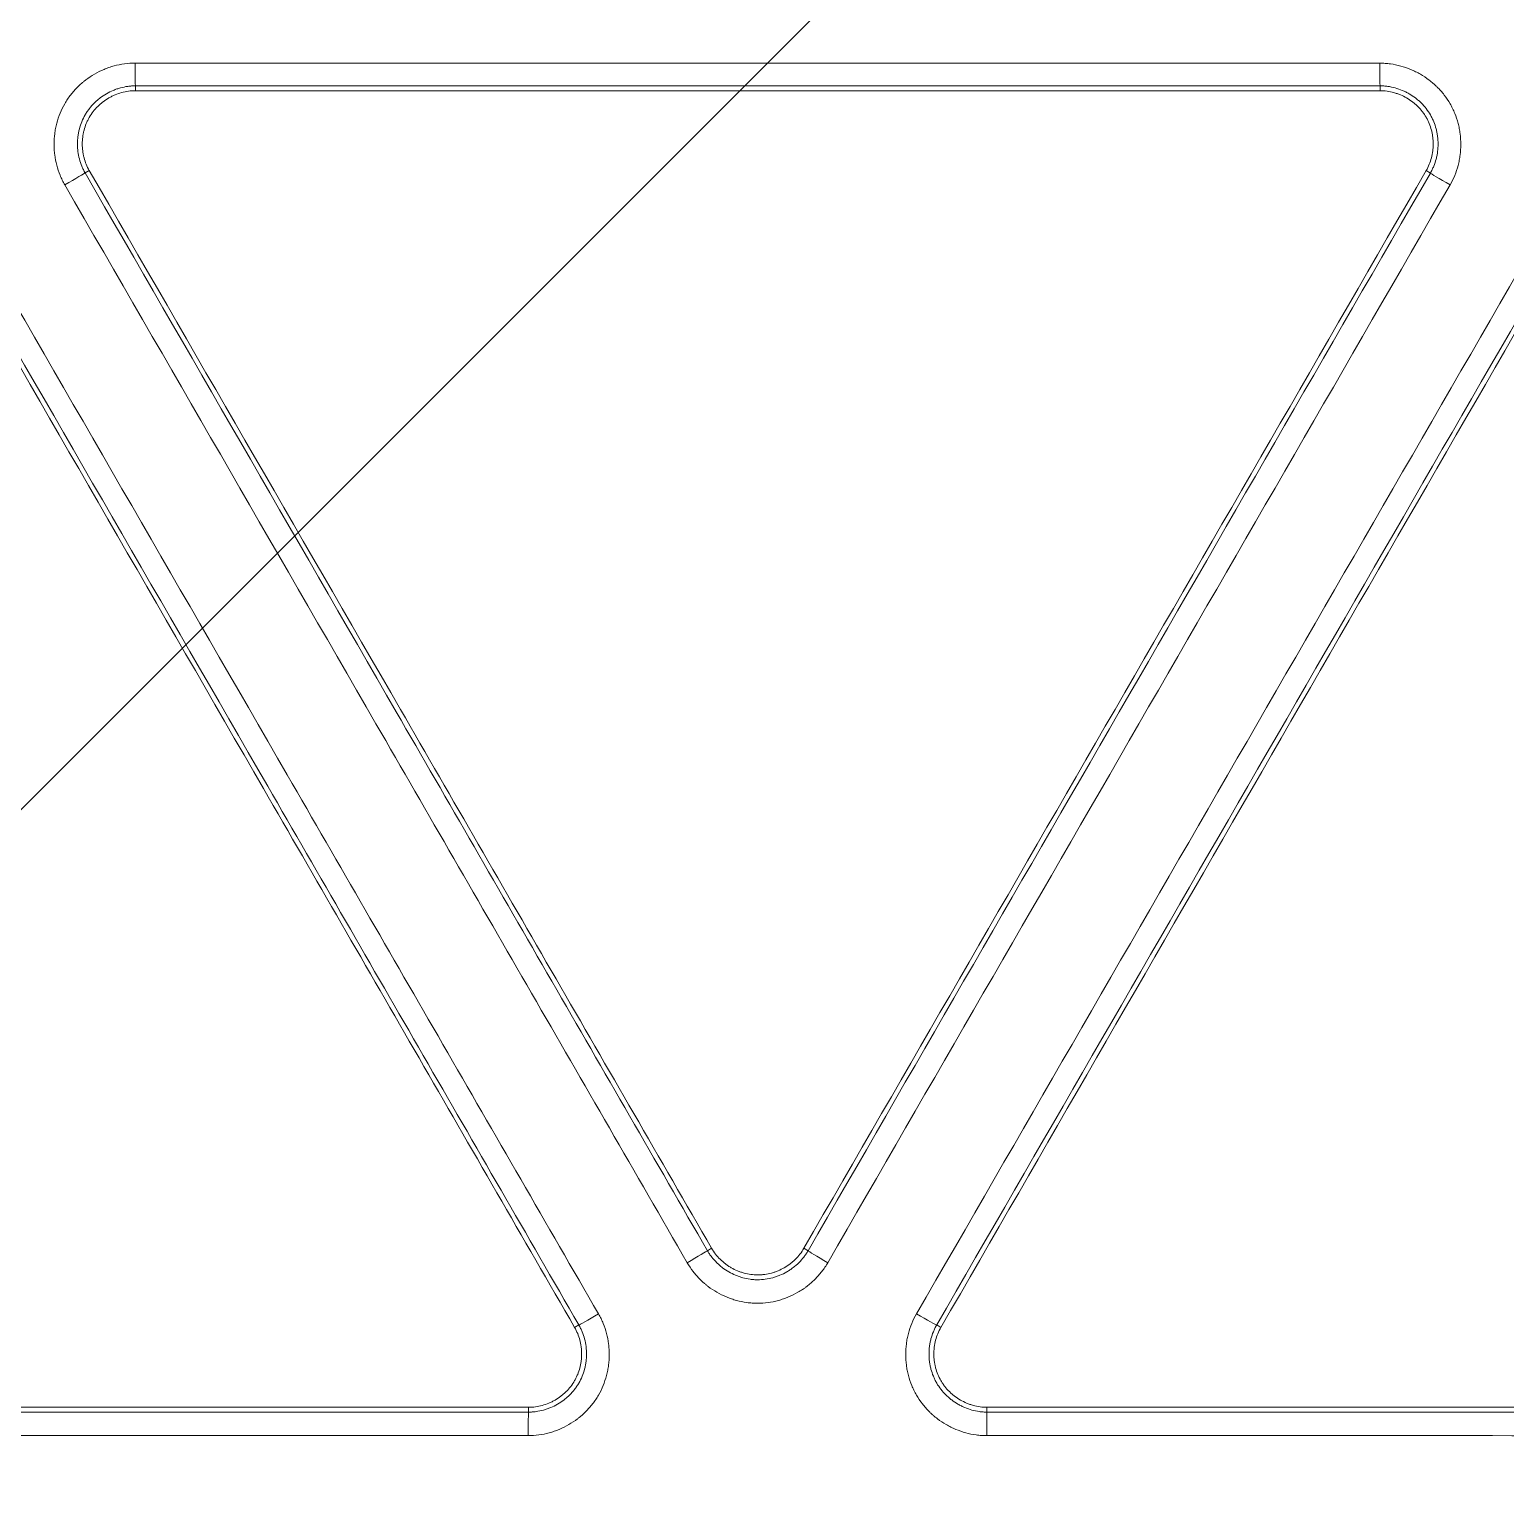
# Model space of a CAD drawing. Header units: inches. Extents: x 405346 to 489838, y -25612 to 14934.
# Drawn here: x 467106.82 to 467137.14, y 4169.78 to 4199.83 of the extents above; entities that cross this region are included whole.
import ezdxf

# ---------------------------------------------------------------- set-up
doc = ezdxf.new("R2010")
doc.units = ezdxf.units.IN
doc.header["$LTSCALE"] = 200
doc.header["$MEASUREMENT"] = 0
doc.layers.add('SS-EQ', color=2, linetype='Continuous', lineweight=20)

# ---------------------------------------------------------------- blocks, each defined once
blk = doc.blocks.new('4way무풍')
at = {"layer": 'SS-EQ'}
for p, q in [((330.224, 330.224), (-339.635, -339.635)), ((-135.276, -122.758), (-135.276, -122.858)), ((-109.701, -122.858), (-109.701, -122.758)), ((-136.224, -124.5), (-136.31, -124.549)), ((-108.667, -124.55), (-108.754, -124.5)), ((-123.523, -146.698), (-123.436, -146.648)), ((-121.541, -146.648), (-121.454, -146.698)), ((-126.252, -148.274), (-126.165, -148.223)), ((-118.812, -148.224), (-118.725, -148.274)), ((-127.2, -150.015), (-127.2, -149.915)), ((-117.778, -149.915), (-117.778, -150.015))]:
    blk.add_line(p, q, dxfattribs=at)
for centre, major_axis, ratio, start_param, end_param in [((-135.276, -122.284), (0, 0.474), 0.017843, 1.584578, 3.106681), ((-109.701, -122.284), (0, 0.474), 0.013467, 1.588033, 3.106683), ((-136.72, -124.786), (-0.41, -0.237), 0.003238, 1.54841, 3.106686), ((-108.257, -124.786), (-0.41, 0.237), 0.021921, 0.034915, 1.56852), ((-123.933, -146.934), (0.41, 0.237), 0.011124, 4.691691, 6.248277), ((-121.044, -146.934), (-0.41, 0.237), 0.023619, 0.034916, 1.570698), ((-125.755, -147.987), (0.41, 0.237), 0.011014, 3.176501, 4.691587), ((-119.222, -147.987), (-0.41, 0.237), 0.02383, 1.571321, 3.106676), ((-127.199, -150.488), (0, 0.474), 0.012379, 0.035121, 1.591062), ((-117.777, -150.488), (0, 0.474), 0.010977, 0.034928, 1.592385)]:
    blk.add_ellipse(centre, major_axis=major_axis, ratio=ratio, start_param=start_param, end_param=end_param, dxfattribs=at)
for points, knots in [([(-0.032, -346.294), (-6.969, -346.294), (-13.906, -346.294), (-27.78, -346.294), (-34.717, -346.294), (-55.528, -346.294), (-69.403, -346.294), (-97.151, -346.294), (-111.025, -346.294), (-138.774, -346.294), (-152.648, -346.294), (-180.396, -346.294), (-194.27, -346.294), (-215.082, -346.294), (-222.019, -346.294), (-235.893, -346.294), (-242.83, -346.294), (-253.236, -346.294), (-256.704, -346.293), (-263.641, -346.293), (-267.11, -346.294), (-272.313, -346.294), (-274.047, -346.294), (-276.648, -346.294), (-277.515, -346.294), (-279.25, -346.294), (-280.117, -346.293), (-281.418, -346.293), (-281.851, -346.293), (-282.718, -346.293), (-283.152, -346.293), (-283.802, -346.293), (-284.019, -346.294), (-284.453, -346.294), (-284.669, -346.294), (-285.103, -346.294), (-285.32, -346.293), (-285.753, -346.291), (-285.97, -346.288), (-286.62, -346.277), (-287.053, -346.265), (-287.92, -346.232), (-288.353, -346.21), (-289.653, -346.133), (-290.519, -346.062), (-291.817, -345.929), (-292.25, -345.88), (-292.899, -345.799), (-293.116, -345.771), (-293.548, -345.713), (-294.627, -345.561), (-295.697, -345.382), (-298.249, -344.898), (-299.929, -344.504), (-302.417, -343.81), (-304.065, -343.313), (-305.692, -342.746), (-308.116, -341.843), (-309.711, -341.172), (-311.481, -340.336), (-311.677, -340.242), (-312.069, -340.051), (-312.265, -339.955), (-312.85, -339.663), (-313.238, -339.464), (-314.393, -338.857), (-315.91, -338.018), (-317.384, -337.119), (-318.837, -336.19), (-319.553, -335.711), (-320.962, -334.724), (-322.351, -333.708), (-324.369, -332.095), (-326.323, -330.394), (-327.582, -329.2), (-328.355, -328.435), (-328.586, -328.204), (-328.815, -327.971), (-328.968, -327.815), (-329.044, -327.737), (-329.423, -327.345), (-329.723, -327.029), (-330.61, -326.073), (-331.762, -324.777), (-333.398, -322.77), (-334.43, -321.391), (-335.932, -319.291), (-336.873, -317.851), (-338.196, -315.627), (-339.047, -314.124), (-339.838, -312.58), (-340.313, -311.601), (-340.454, -311.306), (-340.593, -311.01), (-340.685, -310.813), (-340.731, -310.713), (-340.958, -310.218), (-341.135, -309.821), (-341.654, -308.624), (-342.309, -307.019), (-343.186, -304.583), (-343.7, -302.939), (-344.419, -300.46), (-344.828, -298.788), (-345.336, -296.251), (-345.487, -295.401), (-345.755, -293.691), (-345.871, -292.831), (-345.994, -291.749), (-346.017, -291.533), (-346.062, -291.099), (-346.083, -290.882), (-346.143, -290.23), (-346.178, -289.796), (-346.239, -288.927), (-346.265, -288.493), (-346.307, -287.624), (-346.324, -287.19), (-346.342, -286.538), (-346.347, -286.321), (-346.354, -285.886), (-346.356, -285.669), (-346.359, -285.235), (-346.359, -285.017), (-346.359, -284.583), (-346.359, -284.366), (-346.358, -283.714), (-346.358, -283.28), (-346.358, -282.411), (-346.358, -281.976), (-346.358, -280.673), (-346.358, -279.804), (-346.359, -278.066), (-346.359, -277.197), (-346.359, -274.59), (-346.359, -272.852), (-346.358, -264.163), (-346.358, -257.211), (-346.359, -236.356), (-346.359, -222.453), (-346.359, -194.646), (-346.359, -180.743), (-346.359, -152.936), (-346.359, -139.033), (-346.359, -111.226), (-346.359, -69.517), (-346.359, -27.807), (-346.359, 0)], [0, 0, 0, 0, 0.03125, 0.03125, 0.0625, 0.0625, 0.125, 0.125, 0.1875, 0.1875, 0.25, 0.25, 0.3125, 0.3125, 0.34375, 0.34375, 0.375, 0.375, 0.390625, 0.390625, 0.40625, 0.40625, 0.414063, 0.414063, 0.417969, 0.417969, 0.421875, 0.421875, 0.423828, 0.423828, 0.425781, 0.425781, 0.426758, 0.426758, 0.427734, 0.427734, 0.428711, 0.428711, 0.429688, 0.429688, 0.431641, 0.431641, 0.433594, 0.433594, 0.4375, 0.4375, 0.439453, 0.439453, 0.44043, 0.44043, 0.441406, 0.445313, 0.445313, 0.453125, 0.453125, 0.457031, 0.460938, 0.460938, 0.46875, 0.46875, 0.469727, 0.469727, 0.470703, 0.470703, 0.472656, 0.472656, 0.476563, 0.480469, 0.480469, 0.484375, 0.484375, 0.488281, 0.492188, 0.496094, 0.5, 0.5, 0.500977, 0.501465, 0.501465, 0.501953, 0.501953, 0.503906, 0.503906, 0.507813, 0.511719, 0.515625, 0.515625, 0.523438, 0.523438, 0.527344, 0.53125, 0.53125, 0.532227, 0.532715, 0.532715, 0.533203, 0.533203, 0.535156, 0.535156, 0.539063, 0.542969, 0.546875, 0.546875, 0.554688, 0.554688, 0.558594, 0.558594, 0.5625, 0.5625, 0.563477, 0.563477, 0.564453, 0.564453, 0.566406, 0.566406, 0.568359, 0.568359, 0.570313, 0.570313, 0.571289, 0.571289, 0.572266, 0.572266, 0.573242, 0.573242, 0.574219, 0.574219, 0.576172, 0.576172, 0.578125, 0.578125, 0.582031, 0.582031, 0.585938, 0.585938, 0.59375, 0.59375, 0.625, 0.625, 0.6875, 0.6875, 0.75, 0.75, 0.8125, 0.8125, 0.875, 1, 1, 1, 1]), ([(-345.164, 0), (-345.164, -27.72), (-345.163, -69.3), (-345.162, -110.879), (-345.161, -138.599), (-345.16, -152.459), (-345.158, -180.179), (-345.157, -194.038), (-345.154, -221.758), (-345.152, -235.618), (-345.147, -256.408), (-345.146, -263.338), (-345.145, -272), (-345.144, -273.733), (-345.144, -276.331), (-345.144, -277.198), (-345.143, -278.93), (-345.142, -279.796), (-345.142, -281.096), (-345.141, -281.529), (-345.141, -282.395), (-345.141, -282.828), (-345.141, -283.694), (-345.141, -284.128), (-345.14, -284.777), (-345.139, -284.994), (-345.136, -285.427), (-345.134, -285.643), (-345.124, -286.293), (-345.113, -286.726), (-345.08, -287.592), (-345.06, -288.025), (-345.009, -288.891), (-344.978, -289.324), (-344.926, -289.973), (-344.898, -290.298), (-344.868, -290.623), (-344.847, -290.839), (-344.836, -290.947), (-344.736, -291.92), (-344.629, -292.78), (-344.379, -294.49), (-344.236, -295.341), (-343.754, -297.876), (-343.361, -299.547), (-342.665, -302.025), (-342.166, -303.667), (-341.312, -306.101), (-340.67, -307.704), (-340.162, -308.899), (-339.901, -309.494), (-339.629, -310.087), (-339.446, -310.481), (-339.353, -310.678), (-338.885, -311.657), (-338.495, -312.43), (-337.684, -313.955), (-337.263, -314.706), (-336.391, -316.189), (-335.94, -316.919), (-335.007, -318.36), (-334.525, -319.069), (-333.532, -320.468), (-332.508, -321.846), (-330.881, -323.85), (-329.735, -325.144), (-328.853, -326.098), (-328.555, -326.413), (-328.177, -326.804), (-328.101, -326.882), (-327.949, -327.038), (-327.721, -327.27), (-327.491, -327.501), (-326.721, -328.264), (-325.466, -329.454), (-323.518, -331.15), (-321.504, -332.756), (-320.119, -333.767), (-318.711, -334.749), (-317.997, -335.224), (-316.546, -336.146), (-315.81, -336.593), (-314.315, -337.455), (-313.557, -337.871), (-312.595, -338.371), (-312.305, -338.52), (-312.014, -338.667), (-311.819, -338.764), (-311.722, -338.813), (-311.235, -339.053), (-310.844, -339.241), (-309.666, -339.791), (-308.875, -340.139), (-307.283, -340.8), (-305.68, -341.425), (-303.244, -342.258), (-301.598, -342.743), (-299.114, -343.417), (-297.436, -343.797), (-294.888, -344.259), (-294.033, -344.395), (-292.957, -344.543), (-292.742, -344.571), (-292.31, -344.625), (-291.663, -344.704), (-291.015, -344.771), (-289.72, -344.892), (-288.856, -344.954), (-287.56, -345.019), (-287.128, -345.036), (-286.48, -345.054), (-286.264, -345.059), (-285.831, -345.067), (-285.615, -345.069), (-285.183, -345.073), (-284.967, -345.074), (-284.534, -345.075), (-284.318, -345.075), (-283.67, -345.076), (-283.237, -345.076), (-282.589, -345.076), (-282.373, -345.076), (-281.94, -345.076), (-281.724, -345.076), (-281.075, -345.076), (-280.643, -345.077), (-279.346, -345.077), (-278.481, -345.078), (-276.752, -345.079), (-275.887, -345.079), (-273.293, -345.079), (-271.563, -345.08), (-262.916, -345.081), (-255.998, -345.082), (-242.162, -345.085), (-235.244, -345.086), (-221.408, -345.089), (-214.49, -345.09), (-193.736, -345.092), (-179.9, -345.094), (-152.228, -345.096), (-138.392, -345.096), (-110.72, -345.097), (-96.884, -345.098), (-69.212, -345.098), (-55.376, -345.099), (-34.622, -345.099), (-27.704, -345.099), (-13.868, -345.099), (-6.95, -345.099), (-0.032, -345.099)], [0, 0, 0, 0, 0.125, 0.1875, 0.1875, 0.25, 0.25, 0.3125, 0.3125, 0.375, 0.375, 0.40625, 0.40625, 0.414063, 0.414063, 0.417969, 0.417969, 0.421875, 0.421875, 0.423828, 0.423828, 0.425781, 0.425781, 0.427734, 0.427734, 0.428711, 0.428711, 0.429688, 0.429688, 0.431641, 0.431641, 0.433594, 0.433594, 0.435547, 0.435547, 0.436523, 0.437012, 0.437012, 0.4375, 0.4375, 0.441406, 0.441406, 0.445313, 0.445313, 0.453125, 0.453125, 0.457031, 0.460938, 0.464844, 0.464844, 0.466797, 0.467773, 0.467773, 0.46875, 0.46875, 0.472656, 0.472656, 0.476563, 0.476563, 0.480469, 0.480469, 0.484375, 0.484375, 0.488281, 0.492188, 0.496094, 0.496094, 0.498047, 0.498047, 0.498535, 0.498535, 0.499023, 0.5, 0.5, 0.503906, 0.507813, 0.511719, 0.515625, 0.515625, 0.519531, 0.519531, 0.523438, 0.523438, 0.527344, 0.527344, 0.52832, 0.528809, 0.528809, 0.529297, 0.529297, 0.53125, 0.53125, 0.535156, 0.535156, 0.539063, 0.542969, 0.546875, 0.546875, 0.554688, 0.554688, 0.558594, 0.558594, 0.55957, 0.55957, 0.560547, 0.5625, 0.5625, 0.566406, 0.566406, 0.568359, 0.568359, 0.569336, 0.569336, 0.570313, 0.570313, 0.571289, 0.571289, 0.572266, 0.572266, 0.574219, 0.574219, 0.575195, 0.575195, 0.576172, 0.576172, 0.578125, 0.578125, 0.582031, 0.582031, 0.585938, 0.585938, 0.59375, 0.59375, 0.625, 0.625, 0.65625, 0.65625, 0.6875, 0.6875, 0.75, 0.75, 0.8125, 0.8125, 0.875, 0.875, 0.9375, 0.9375, 0.96875, 0.96875, 1, 1, 1, 1]), ([(-136.728, -124.793), (-136.747, -124.761), (-136.764, -124.729), (-136.796, -124.663), (-136.811, -124.629), (-136.853, -124.528), (-136.898, -124.391), (-136.926, -124.248), (-136.938, -124.158), (-136.94, -124.139), (-136.943, -124.103), (-136.948, -124.048), (-136.949, -123.994), (-136.949, -123.885), (-136.945, -123.813), (-136.931, -123.705), (-136.925, -123.669), (-136.914, -123.615), (-136.911, -123.597), (-136.902, -123.561), (-136.898, -123.544), (-136.875, -123.456), (-136.829, -123.318), (-136.765, -123.188), (-136.71, -123.093), (-136.691, -123.062), (-136.65, -123.001), (-136.629, -122.972), (-136.562, -122.886), (-136.514, -122.832), (-136.437, -122.755), (-136.397, -122.718), (-136.355, -122.683), (-136.327, -122.659), (-136.313, -122.648), (-136.24, -122.593), (-136.119, -122.512), (-135.989, -122.448), (-135.905, -122.413), (-135.888, -122.406), (-135.854, -122.393), (-135.837, -122.387), (-135.785, -122.369), (-135.75, -122.358), (-135.645, -122.33), (-135.574, -122.315), (-135.43, -122.296), (-135.358, -122.291), (-135.284, -122.291)], [0, 0, 0, 0, 0.03125, 0.03125, 0.0625, 0.0625, 0.125, 0.1875, 0.1875, 0.203125, 0.203125, 0.21875, 0.25, 0.25, 0.3125, 0.3125, 0.34375, 0.34375, 0.359375, 0.359375, 0.375, 0.375, 0.4375, 0.5, 0.5, 0.53125, 0.53125, 0.5625, 0.5625, 0.625, 0.625, 0.65625, 0.671875, 0.671875, 0.6875, 0.6875, 0.75, 0.8125, 0.8125, 0.828125, 0.828125, 0.84375, 0.84375, 0.875, 0.875, 0.9375, 0.9375, 1, 1, 1, 1]), ([(-135.284, -122.291), (-131.022, -122.291), (-126.759, -122.292), (-118.233, -122.292), (-113.97, -122.292), (-109.707, -122.293)], [0, 0, 0, 0, 0.5, 0.5, 1, 1, 1, 1]), ([(-109.707, -122.293), (-109.671, -122.293), (-109.634, -122.294), (-109.561, -122.299), (-109.524, -122.303), (-109.416, -122.317), (-109.275, -122.346), (-109.137, -122.394), (-109.053, -122.429), (-109.036, -122.436), (-109.003, -122.451), (-108.953, -122.475), (-108.905, -122.501), (-108.811, -122.555), (-108.751, -122.595), (-108.664, -122.661), (-108.636, -122.684), (-108.595, -122.72), (-108.581, -122.733), (-108.554, -122.758), (-108.541, -122.77), (-108.476, -122.835), (-108.38, -122.943), (-108.299, -123.064), (-108.244, -123.159), (-108.227, -123.191), (-108.195, -123.257), (-108.18, -123.29), (-108.139, -123.39), (-108.116, -123.459), (-108.088, -123.564), (-108.08, -123.599), (-108.07, -123.653), (-108.066, -123.671), (-108.061, -123.707), (-108.058, -123.725), (-108.046, -123.816), (-108.037, -123.961), (-108.046, -124.106), (-108.058, -124.196), (-108.061, -124.214), (-108.066, -124.25), (-108.07, -124.268), (-108.08, -124.322), (-108.088, -124.358), (-108.116, -124.463), (-108.139, -124.532), (-108.194, -124.666), (-108.226, -124.731), (-108.263, -124.794)], [0, 0, 0, 0, 0.03125, 0.03125, 0.0625, 0.0625, 0.125, 0.1875, 0.1875, 0.203125, 0.203125, 0.21875, 0.25, 0.25, 0.3125, 0.3125, 0.34375, 0.34375, 0.359375, 0.359375, 0.375, 0.375, 0.4375, 0.5, 0.5, 0.53125, 0.53125, 0.5625, 0.5625, 0.625, 0.625, 0.65625, 0.65625, 0.671875, 0.671875, 0.6875, 0.6875, 0.75, 0.8125, 0.8125, 0.828125, 0.828125, 0.84375, 0.84375, 0.875, 0.875, 0.9375, 0.9375, 1, 1, 1, 1]), ([(-135.276, -122.758), (-135.279, -122.758), (-135.283, -122.758), (-135.289, -122.758), (-135.299, -122.758), (-135.322, -122.759), (-135.367, -122.761), (-135.406, -122.765), (-135.483, -122.776), (-135.534, -122.786), (-135.609, -122.807), (-135.634, -122.814), (-135.684, -122.831), (-135.708, -122.841), (-135.78, -122.871), (-135.873, -122.917), (-135.96, -122.975), (-136.012, -123.014), (-136.022, -123.022), (-136.042, -123.039), (-136.072, -123.064), (-136.101, -123.091), (-136.156, -123.145), (-136.191, -123.184), (-136.238, -123.246), (-136.254, -123.267), (-136.283, -123.31), (-136.297, -123.332), (-136.336, -123.4), (-136.359, -123.447), (-136.398, -123.543), (-136.414, -123.592), (-136.434, -123.668), (-136.44, -123.693), (-136.45, -123.745), (-136.454, -123.771), (-136.464, -123.848), (-136.467, -123.9), (-136.467, -123.977), (-136.467, -124.003), (-136.464, -124.042), (-136.463, -124.055), (-136.461, -124.082), (-136.459, -124.095), (-136.451, -124.16), (-136.431, -124.262), (-136.399, -124.36), (-136.369, -124.432), (-136.358, -124.456), (-136.341, -124.492), (-136.335, -124.503), (-136.326, -124.521), (-136.321, -124.529), (-136.316, -124.538), (-136.313, -124.544), (-136.312, -124.547), (-136.31, -124.549)], [0, 0, 0, 0, 0.003906, 0.003906, 0.007812, 0.015625, 0.03125, 0.0625, 0.0625, 0.125, 0.125, 0.15625, 0.15625, 0.1875, 0.1875, 0.25, 0.3125, 0.3125, 0.328125, 0.328125, 0.34375, 0.375, 0.375, 0.4375, 0.4375, 0.46875, 0.46875, 0.5, 0.5, 0.5625, 0.5625, 0.625, 0.625, 0.65625, 0.65625, 0.6875, 0.6875, 0.75, 0.75, 0.78125, 0.78125, 0.796875, 0.796875, 0.8125, 0.8125, 0.875, 0.9375, 0.9375, 0.96875, 0.96875, 0.984375, 0.984375, 0.992188, 0.996094, 0.996094, 1, 1, 1, 1]), ([(-109.701, -122.758), (-113.964, -122.758), (-118.226, -122.758), (-126.751, -122.758), (-131.014, -122.758), (-135.276, -122.758)], [0, 0, 0, 0, 0.5, 0.5, 1, 1, 1, 1]), ([(-108.667, -124.55), (-108.665, -124.547), (-108.664, -124.544), (-108.66, -124.538), (-108.656, -124.53), (-108.645, -124.509), (-108.624, -124.469), (-108.608, -124.433), (-108.579, -124.361), (-108.562, -124.312), (-108.542, -124.237), (-108.536, -124.211), (-108.526, -124.16), (-108.522, -124.134), (-108.512, -124.056), (-108.506, -123.953), (-108.512, -123.849), (-108.521, -123.784), (-108.522, -123.771), (-108.527, -123.745), (-108.533, -123.707), (-108.542, -123.669), (-108.562, -123.593), (-108.578, -123.544), (-108.608, -123.472), (-108.618, -123.448), (-108.641, -123.401), (-108.654, -123.378), (-108.693, -123.31), (-108.722, -123.267), (-108.785, -123.185), (-108.82, -123.146), (-108.875, -123.091), (-108.895, -123.073), (-108.934, -123.039), (-108.954, -123.023), (-109.016, -122.975), (-109.06, -122.947), (-109.127, -122.908), (-109.161, -122.889), (-109.197, -122.872), (-109.221, -122.861), (-109.233, -122.856), (-109.293, -122.831), (-109.391, -122.797), (-109.493, -122.776), (-109.57, -122.765), (-109.596, -122.762), (-109.636, -122.76), (-109.649, -122.759), (-109.668, -122.758), (-109.678, -122.758), (-109.688, -122.758), (-109.695, -122.758), (-109.698, -122.758), (-109.701, -122.758)], [0, 0, 0, 0, 0.003906, 0.003906, 0.007812, 0.015625, 0.03125, 0.0625, 0.0625, 0.125, 0.125, 0.15625, 0.15625, 0.1875, 0.1875, 0.25, 0.3125, 0.3125, 0.328125, 0.328125, 0.34375, 0.375, 0.375, 0.4375, 0.4375, 0.46875, 0.46875, 0.5, 0.5, 0.5625, 0.5625, 0.625, 0.625, 0.65625, 0.65625, 0.6875, 0.6875, 0.75, 0.75, 0.78125, 0.796875, 0.796875, 0.8125, 0.8125, 0.875, 0.9375, 0.9375, 0.96875, 0.96875, 0.984375, 0.984375, 0.992187, 0.996094, 0.996094, 1, 1, 1, 1]), ([(-136.224, -124.5), (-136.248, -124.458), (-136.269, -124.415), (-136.305, -124.327), (-136.32, -124.282), (-136.338, -124.213), (-136.343, -124.19), (-136.352, -124.142), (-136.356, -124.119), (-136.365, -124.048), (-136.371, -123.953), (-136.365, -123.857), (-136.357, -123.798), (-136.356, -123.786), (-136.352, -123.762), (-136.346, -123.727), (-136.338, -123.692), (-136.32, -123.623), (-136.305, -123.578), (-136.278, -123.512), (-136.268, -123.49), (-136.247, -123.447), (-136.236, -123.426), (-136.2, -123.364), (-136.147, -123.285), (-136.084, -123.214), (-136.033, -123.163), (-136.015, -123.147), (-135.979, -123.115), (-135.96, -123.1), (-135.903, -123.057), (-135.864, -123.031), (-135.802, -122.995), (-135.781, -122.984), (-135.738, -122.962), (-135.716, -122.952), (-135.65, -122.925), (-135.56, -122.894), (-135.467, -122.874), (-135.372, -122.862), (-135.324, -122.858), (-135.276, -122.858)], [0, 0, 0, 0, 0.0625, 0.0625, 0.125, 0.125, 0.15625, 0.15625, 0.1875, 0.1875, 0.25, 0.3125, 0.3125, 0.328125, 0.328125, 0.34375, 0.375, 0.375, 0.4375, 0.4375, 0.46875, 0.46875, 0.5, 0.5, 0.5625, 0.625, 0.625, 0.65625, 0.65625, 0.6875, 0.6875, 0.75, 0.75, 0.78125, 0.78125, 0.8125, 0.8125, 0.875, 0.9375, 0.9375, 1, 1, 1, 1]), ([(-109.701, -122.858), (-113.964, -122.858), (-118.226, -122.858), (-126.751, -122.858), (-131.014, -122.858), (-135.276, -122.858)], [0, 0, 0, 0, 0.5, 0.5, 1, 1, 1, 1]), ([(-109.701, -122.858), (-109.653, -122.858), (-109.606, -122.861), (-109.511, -122.874), (-109.465, -122.884), (-109.396, -122.903), (-109.373, -122.91), (-109.328, -122.926), (-109.305, -122.934), (-109.239, -122.962), (-109.154, -123.004), (-109.075, -123.057), (-109.027, -123.093), (-109.017, -123.101), (-108.999, -123.116), (-108.971, -123.139), (-108.945, -123.163), (-108.894, -123.213), (-108.863, -123.249), (-108.819, -123.305), (-108.805, -123.324), (-108.778, -123.364), (-108.766, -123.385), (-108.73, -123.447), (-108.688, -123.532), (-108.658, -123.623), (-108.639, -123.692), (-108.634, -123.715), (-108.625, -123.763), (-108.621, -123.786), (-108.612, -123.857), (-108.609, -123.904), (-108.609, -123.976), (-108.61, -124), (-108.613, -124.047), (-108.615, -124.071), (-108.624, -124.143), (-108.642, -124.236), (-108.672, -124.326), (-108.708, -124.415), (-108.729, -124.458), (-108.754, -124.5)], [0, 0, 0, 0, 0.0625, 0.0625, 0.125, 0.125, 0.15625, 0.15625, 0.1875, 0.1875, 0.25, 0.3125, 0.3125, 0.328125, 0.328125, 0.34375, 0.375, 0.375, 0.4375, 0.4375, 0.46875, 0.46875, 0.5, 0.5, 0.5625, 0.625, 0.625, 0.65625, 0.65625, 0.6875, 0.6875, 0.75, 0.75, 0.78125, 0.78125, 0.8125, 0.8125, 0.875, 0.9375, 0.9375, 1, 1, 1, 1]), ([(-136.31, -124.549), (-134.179, -128.241), (-132.047, -131.932), (-128.851, -137.469), (-127.785, -139.315), (-125.654, -143.006), (-124.588, -144.852), (-123.523, -146.698)], [0, 0, 0, 0, 0.5, 0.5, 0.75, 0.75, 1, 1, 1, 1]), ([(-136.224, -124.5), (-134.093, -128.191), (-131.961, -131.883), (-128.764, -137.42), (-127.699, -139.265), (-125.568, -142.957), (-124.502, -144.802), (-123.436, -146.648)], [0, 0, 0, 0, 0.5, 0.5, 0.75, 0.75, 1, 1, 1, 1]), ([(-123.939, -146.944), (-125.004, -145.098), (-126.07, -143.252), (-128.202, -139.56), (-129.268, -137.714), (-132.465, -132.177), (-134.597, -128.485), (-136.728, -124.793)], [0, 0, 0, 0, 0.25, 0.25, 0.5, 0.5, 1, 1, 1, 1]), ([(-138.551, -125.845), (-136.419, -129.537), (-134.287, -133.229), (-131.09, -138.766), (-130.024, -140.612), (-127.893, -144.304), (-126.827, -146.15), (-125.761, -147.996)], [0, 0, 0, 0, 0.5, 0.5, 0.75, 0.75, 1, 1, 1, 1]), ([(-126.252, -148.274), (-127.318, -146.428), (-128.383, -144.582), (-130.514, -140.891), (-131.58, -139.045), (-134.777, -133.508), (-136.908, -129.817), (-139.039, -126.125)], [0, 0, 0, 0, 0.25, 0.25, 0.5, 0.5, 1, 1, 1, 1]), ([(-126.165, -148.223), (-127.231, -146.378), (-128.296, -144.532), (-130.427, -140.841), (-131.493, -138.995), (-134.69, -133.458), (-136.821, -129.767), (-138.952, -126.075)], [0, 0, 0, 0, 0.25, 0.25, 0.5, 0.5, 1, 1, 1, 1]), ([(-123.523, -146.698), (-123.521, -146.701), (-123.519, -146.703), (-123.516, -146.709), (-123.511, -146.718), (-123.499, -146.737), (-123.474, -146.775), (-123.451, -146.807), (-123.404, -146.868), (-123.369, -146.907), (-123.314, -146.962), (-123.295, -146.98), (-123.255, -147.014), (-123.235, -147.031), (-123.173, -147.078), (-123.086, -147.135), (-122.993, -147.182), (-122.933, -147.207), (-122.92, -147.212), (-122.896, -147.221), (-122.859, -147.235), (-122.822, -147.246), (-122.747, -147.267), (-122.696, -147.277), (-122.619, -147.288), (-122.593, -147.29), (-122.541, -147.294), (-122.515, -147.295), (-122.436, -147.295), (-122.384, -147.291), (-122.282, -147.277), (-122.231, -147.267), (-122.156, -147.246), (-122.13, -147.238), (-122.081, -147.221), (-122.057, -147.212), (-121.985, -147.182), (-121.938, -147.159), (-121.871, -147.12), (-121.838, -147.099), (-121.805, -147.077), (-121.784, -147.062), (-121.773, -147.054), (-121.721, -147.015), (-121.643, -146.947), (-121.574, -146.869), (-121.526, -146.808), (-121.511, -146.787), (-121.489, -146.754), (-121.482, -146.743), (-121.471, -146.726), (-121.466, -146.718), (-121.461, -146.709), (-121.458, -146.704), (-121.456, -146.701), (-121.454, -146.698)], [0, 0, 0, 0, 0.003906, 0.003906, 0.007812, 0.015625, 0.03125, 0.0625, 0.0625, 0.125, 0.125, 0.15625, 0.15625, 0.1875, 0.1875, 0.25, 0.3125, 0.3125, 0.328125, 0.328125, 0.34375, 0.375, 0.375, 0.4375, 0.4375, 0.46875, 0.46875, 0.5, 0.5, 0.5625, 0.5625, 0.625, 0.625, 0.65625, 0.65625, 0.6875, 0.6875, 0.75, 0.75, 0.78125, 0.796875, 0.796875, 0.8125, 0.8125, 0.875, 0.9375, 0.9375, 0.96875, 0.96875, 0.984375, 0.984375, 0.992188, 0.996094, 0.996094, 1, 1, 1, 1]), ([(-121.541, -146.648), (-121.565, -146.69), (-121.592, -146.729), (-121.65, -146.804), (-121.681, -146.84), (-121.732, -146.89), (-121.75, -146.906), (-121.786, -146.938), (-121.805, -146.953), (-121.862, -146.996), (-121.941, -147.049), (-122.026, -147.091), (-122.082, -147.115), (-122.093, -147.119), (-122.115, -147.128), (-122.149, -147.14), (-122.183, -147.151), (-122.252, -147.169), (-122.298, -147.179), (-122.369, -147.189), (-122.393, -147.191), (-122.44, -147.194), (-122.465, -147.195), (-122.536, -147.195), (-122.631, -147.189), (-122.725, -147.17), (-122.794, -147.151), (-122.817, -147.144), (-122.862, -147.128), (-122.884, -147.12), (-122.95, -147.092), (-122.993, -147.071), (-123.055, -147.035), (-123.085, -147.016), (-123.115, -146.996), (-123.134, -146.982), (-123.144, -146.975), (-123.192, -146.939), (-123.264, -146.876), (-123.327, -146.805), (-123.385, -146.73), (-123.412, -146.69), (-123.436, -146.648)], [0, 0, 0, 0, 0.0625, 0.0625, 0.125, 0.125, 0.15625, 0.15625, 0.1875, 0.1875, 0.25, 0.3125, 0.3125, 0.328125, 0.328125, 0.34375, 0.375, 0.375, 0.4375, 0.4375, 0.46875, 0.46875, 0.5, 0.5, 0.5625, 0.625, 0.625, 0.65625, 0.65625, 0.6875, 0.6875, 0.75, 0.75, 0.78125, 0.796875, 0.796875, 0.8125, 0.8125, 0.875, 0.9375, 0.9375, 1, 1, 1, 1]), ([(-121.05, -146.944), (-121.068, -146.976), (-121.088, -147.007), (-121.128, -147.068), (-121.15, -147.097), (-121.217, -147.184), (-121.313, -147.292), (-121.422, -147.387), (-121.495, -147.443), (-121.51, -147.454), (-121.539, -147.475), (-121.585, -147.506), (-121.631, -147.535), (-121.725, -147.589), (-121.79, -147.621), (-121.891, -147.663), (-121.925, -147.676), (-121.976, -147.694), (-121.994, -147.699), (-122.029, -147.71), (-122.047, -147.715), (-122.134, -147.739), (-122.277, -147.768), (-122.421, -147.778), (-122.531, -147.778), (-122.568, -147.777), (-122.64, -147.772), (-122.677, -147.768), (-122.784, -147.753), (-122.855, -147.739), (-122.96, -147.71), (-122.995, -147.7), (-123.047, -147.682), (-123.064, -147.676), (-123.098, -147.663), (-123.115, -147.656), (-123.199, -147.621), (-123.33, -147.556), (-123.45, -147.476), (-123.523, -147.421), (-123.537, -147.409), (-123.565, -147.386), (-123.579, -147.374), (-123.621, -147.338), (-123.648, -147.313), (-123.725, -147.237), (-123.773, -147.182), (-123.861, -147.068), (-123.902, -147.007), (-123.939, -146.944)], [0, 0, 0, 0, 0.03125, 0.03125, 0.0625, 0.0625, 0.125, 0.1875, 0.1875, 0.203125, 0.203125, 0.21875, 0.25, 0.25, 0.3125, 0.3125, 0.34375, 0.34375, 0.359375, 0.359375, 0.375, 0.375, 0.4375, 0.5, 0.5, 0.53125, 0.53125, 0.5625, 0.5625, 0.625, 0.625, 0.65625, 0.65625, 0.671875, 0.671875, 0.6875, 0.6875, 0.75, 0.8125, 0.8125, 0.828125, 0.828125, 0.84375, 0.84375, 0.875, 0.875, 0.9375, 0.9375, 1, 1, 1, 1]), ([(-125.761, -147.996), (-125.743, -148.028), (-125.725, -148.06), (-125.693, -148.126), (-125.678, -148.159), (-125.637, -148.26), (-125.591, -148.398), (-125.563, -148.54), (-125.552, -148.631), (-125.55, -148.649), (-125.546, -148.686), (-125.542, -148.74), (-125.54, -148.795), (-125.54, -148.903), (-125.545, -148.976), (-125.559, -149.084), (-125.565, -149.12), (-125.575, -149.174), (-125.579, -149.192), (-125.587, -149.227), (-125.591, -149.245), (-125.615, -149.333), (-125.661, -149.471), (-125.724, -149.601), (-125.779, -149.696), (-125.799, -149.727), (-125.839, -149.788), (-125.861, -149.817), (-125.927, -149.903), (-125.975, -149.957), (-126.052, -150.034), (-126.092, -150.071), (-126.134, -150.106), (-126.162, -150.129), (-126.177, -150.141), (-126.25, -150.196), (-126.371, -150.277), (-126.5, -150.341), (-126.584, -150.376), (-126.601, -150.383), (-126.636, -150.396), (-126.653, -150.402), (-126.705, -150.42), (-126.74, -150.431), (-126.845, -150.459), (-126.916, -150.473), (-127.059, -150.493), (-127.132, -150.498), (-127.205, -150.498)], [0, 0, 0, 0, 0.03125, 0.03125, 0.0625, 0.0625, 0.125, 0.1875, 0.1875, 0.203125, 0.203125, 0.21875, 0.25, 0.25, 0.3125, 0.3125, 0.34375, 0.34375, 0.359375, 0.359375, 0.375, 0.375, 0.4375, 0.5, 0.5, 0.53125, 0.53125, 0.5625, 0.5625, 0.625, 0.625, 0.65625, 0.671875, 0.671875, 0.6875, 0.6875, 0.75, 0.8125, 0.8125, 0.828125, 0.828125, 0.84375, 0.84375, 0.875, 0.875, 0.9375, 0.9375, 1, 1, 1, 1]), ([(-117.783, -150.498), (-117.819, -150.498), (-117.856, -150.497), (-117.929, -150.492), (-117.966, -150.488), (-118.074, -150.474), (-118.215, -150.445), (-118.353, -150.397), (-118.437, -150.362), (-118.454, -150.355), (-118.487, -150.34), (-118.537, -150.316), (-118.585, -150.29), (-118.679, -150.236), (-118.739, -150.196), (-118.826, -150.129), (-118.854, -150.106), (-118.896, -150.07), (-118.909, -150.058), (-118.936, -150.033), (-118.949, -150.021), (-119.014, -149.956), (-119.11, -149.848), (-119.191, -149.727), (-119.246, -149.632), (-119.263, -149.6), (-119.295, -149.534), (-119.31, -149.501), (-119.351, -149.401), (-119.374, -149.332), (-119.402, -149.227), (-119.41, -149.191), (-119.42, -149.138), (-119.424, -149.12), (-119.429, -149.084), (-119.432, -149.066), (-119.444, -148.975), (-119.453, -148.83), (-119.444, -148.685), (-119.432, -148.595), (-119.429, -148.577), (-119.424, -148.541), (-119.42, -148.523), (-119.41, -148.469), (-119.402, -148.433), (-119.374, -148.328), (-119.351, -148.259), (-119.296, -148.125), (-119.264, -148.06), (-119.227, -147.996)], [0, 0, 0, 0, 0.03125, 0.03125, 0.0625, 0.0625, 0.125, 0.1875, 0.1875, 0.203125, 0.203125, 0.21875, 0.25, 0.25, 0.3125, 0.3125, 0.34375, 0.34375, 0.359375, 0.359375, 0.375, 0.375, 0.4375, 0.5, 0.5, 0.53125, 0.53125, 0.5625, 0.5625, 0.625, 0.625, 0.65625, 0.65625, 0.671875, 0.671875, 0.6875, 0.6875, 0.75, 0.8125, 0.8125, 0.828125, 0.828125, 0.84375, 0.84375, 0.875, 0.875, 0.9375, 0.9375, 1, 1, 1, 1]), ([(-127.2, -150.015), (-127.196, -150.015), (-127.193, -150.015), (-127.186, -150.015), (-127.177, -150.014), (-127.154, -150.014), (-127.108, -150.012), (-127.069, -150.008), (-126.992, -149.997), (-126.942, -149.987), (-126.866, -149.966), (-126.841, -149.958), (-126.792, -149.941), (-126.767, -149.932), (-126.695, -149.902), (-126.602, -149.856), (-126.516, -149.798), (-126.464, -149.759), (-126.453, -149.75), (-126.433, -149.734), (-126.403, -149.709), (-126.374, -149.682), (-126.319, -149.627), (-126.285, -149.589), (-126.237, -149.527), (-126.222, -149.506), (-126.192, -149.463), (-126.178, -149.44), (-126.139, -149.373), (-126.116, -149.326), (-126.077, -149.23), (-126.061, -149.181), (-126.041, -149.105), (-126.035, -149.079), (-126.025, -149.028), (-126.021, -149.002), (-126.011, -148.925), (-126.008, -148.873), (-126.008, -148.795), (-126.009, -148.769), (-126.011, -148.73), (-126.012, -148.717), (-126.015, -148.691), (-126.016, -148.678), (-126.024, -148.613), (-126.044, -148.511), (-126.076, -148.413), (-126.106, -148.341), (-126.117, -148.317), (-126.134, -148.281), (-126.14, -148.27), (-126.149, -148.252), (-126.154, -148.243), (-126.159, -148.235), (-126.162, -148.229), (-126.163, -148.226), (-126.165, -148.223)], [0, 0, 0, 0, 0.003906, 0.003906, 0.007813, 0.015625, 0.03125, 0.0625, 0.0625, 0.125, 0.125, 0.15625, 0.15625, 0.1875, 0.1875, 0.25, 0.3125, 0.3125, 0.328125, 0.328125, 0.34375, 0.375, 0.375, 0.4375, 0.4375, 0.46875, 0.46875, 0.5, 0.5, 0.5625, 0.5625, 0.625, 0.625, 0.65625, 0.65625, 0.6875, 0.6875, 0.75, 0.75, 0.78125, 0.78125, 0.796875, 0.796875, 0.8125, 0.8125, 0.875, 0.9375, 0.9375, 0.96875, 0.96875, 0.984375, 0.984375, 0.992187, 0.996094, 0.996094, 1, 1, 1, 1]), ([(-126.252, -148.274), (-126.228, -148.315), (-126.207, -148.358), (-126.171, -148.446), (-126.156, -148.491), (-126.138, -148.56), (-126.133, -148.584), (-126.124, -148.631), (-126.12, -148.655), (-126.111, -148.726), (-126.105, -148.821), (-126.111, -148.916), (-126.118, -148.975), (-126.12, -148.987), (-126.124, -149.011), (-126.13, -149.046), (-126.138, -149.081), (-126.156, -149.15), (-126.171, -149.195), (-126.198, -149.261), (-126.208, -149.283), (-126.229, -149.326), (-126.24, -149.347), (-126.276, -149.409), (-126.329, -149.488), (-126.392, -149.56), (-126.443, -149.61), (-126.461, -149.626), (-126.497, -149.658), (-126.515, -149.673), (-126.572, -149.716), (-126.612, -149.743), (-126.674, -149.778), (-126.705, -149.795), (-126.738, -149.811), (-126.759, -149.821), (-126.77, -149.826), (-126.826, -149.849), (-126.916, -149.88), (-127.009, -149.899), (-127.103, -149.912), (-127.152, -149.915), (-127.2, -149.915)], [0, 0, 0, 0, 0.0625, 0.0625, 0.125, 0.125, 0.15625, 0.15625, 0.1875, 0.1875, 0.25, 0.3125, 0.3125, 0.328125, 0.328125, 0.34375, 0.375, 0.375, 0.4375, 0.4375, 0.46875, 0.46875, 0.5, 0.5, 0.5625, 0.625, 0.625, 0.65625, 0.65625, 0.6875, 0.6875, 0.75, 0.75, 0.78125, 0.796875, 0.796875, 0.8125, 0.8125, 0.875, 0.9375, 0.9375, 1, 1, 1, 1]), ([(-118.812, -148.224), (-118.813, -148.226), (-118.815, -148.229), (-118.818, -148.235), (-118.823, -148.244), (-118.834, -148.264), (-118.855, -148.304), (-118.871, -148.34), (-118.9, -148.412), (-118.917, -148.461), (-118.936, -148.536), (-118.942, -148.562), (-118.952, -148.613), (-118.956, -148.639), (-118.966, -148.717), (-118.973, -148.82), (-118.966, -148.924), (-118.958, -148.989), (-118.956, -149.002), (-118.952, -149.028), (-118.945, -149.066), (-118.936, -149.104), (-118.917, -149.179), (-118.9, -149.229), (-118.871, -149.301), (-118.86, -149.324), (-118.837, -149.371), (-118.825, -149.395), (-118.786, -149.463), (-118.757, -149.506), (-118.693, -149.587), (-118.659, -149.626), (-118.603, -149.681), (-118.584, -149.699), (-118.544, -149.734), (-118.524, -149.75), (-118.462, -149.797), (-118.419, -149.826), (-118.352, -149.865), (-118.317, -149.883), (-118.282, -149.9), (-118.258, -149.911), (-118.246, -149.916), (-118.186, -149.942), (-118.087, -149.976), (-117.986, -149.997), (-117.909, -150.007), (-117.883, -150.01), (-117.843, -150.013), (-117.83, -150.013), (-117.81, -150.014), (-117.801, -150.014), (-117.791, -150.015), (-117.784, -150.015), (-117.781, -150.015), (-117.778, -150.015)], [0, 0, 0, 0, 0.003906, 0.003906, 0.007813, 0.015625, 0.03125, 0.0625, 0.0625, 0.125, 0.125, 0.15625, 0.15625, 0.1875, 0.1875, 0.25, 0.3125, 0.3125, 0.328125, 0.328125, 0.34375, 0.375, 0.375, 0.4375, 0.4375, 0.46875, 0.46875, 0.5, 0.5, 0.5625, 0.5625, 0.625, 0.625, 0.65625, 0.65625, 0.6875, 0.6875, 0.75, 0.75, 0.78125, 0.796875, 0.796875, 0.8125, 0.8125, 0.875, 0.9375, 0.9375, 0.96875, 0.96875, 0.984375, 0.984375, 0.992187, 0.996094, 0.996094, 1, 1, 1, 1]), ([(-117.778, -149.915), (-117.826, -149.915), (-117.873, -149.912), (-117.968, -149.899), (-118.014, -149.889), (-118.083, -149.87), (-118.106, -149.863), (-118.151, -149.848), (-118.174, -149.839), (-118.24, -149.811), (-118.325, -149.769), (-118.404, -149.716), (-118.452, -149.68), (-118.462, -149.673), (-118.48, -149.657), (-118.508, -149.634), (-118.534, -149.61), (-118.585, -149.56), (-118.616, -149.525), (-118.66, -149.468), (-118.674, -149.449), (-118.701, -149.409), (-118.713, -149.389), (-118.749, -149.326), (-118.791, -149.241), (-118.821, -149.151), (-118.84, -149.081), (-118.845, -149.058), (-118.854, -149.011), (-118.858, -148.987), (-118.867, -148.916), (-118.87, -148.869), (-118.87, -148.798), (-118.869, -148.774), (-118.866, -148.726), (-118.864, -148.702), (-118.855, -148.631), (-118.837, -148.537), (-118.807, -148.447), (-118.771, -148.359), (-118.75, -148.315), (-118.725, -148.274)], [0, 0, 0, 0, 0.0625, 0.0625, 0.125, 0.125, 0.15625, 0.15625, 0.1875, 0.1875, 0.25, 0.3125, 0.3125, 0.328125, 0.328125, 0.34375, 0.375, 0.375, 0.4375, 0.4375, 0.46875, 0.46875, 0.5, 0.5, 0.5625, 0.625, 0.625, 0.65625, 0.65625, 0.6875, 0.6875, 0.75, 0.75, 0.78125, 0.78125, 0.8125, 0.8125, 0.875, 0.9375, 0.9375, 1, 1, 1, 1]), ([(-152.774, -149.915), (-148.512, -149.915), (-144.25, -149.915), (-135.725, -149.915), (-131.462, -149.915), (-127.2, -149.915)], [0, 0, 0, 0, 0.5, 0.5, 1, 1, 1, 1]), ([(-127.205, -150.498), (-131.468, -150.498), (-135.731, -150.497), (-144.257, -150.497), (-148.52, -150.496), (-152.782, -150.496)], [0, 0, 0, 0, 0.5, 0.5, 1, 1, 1, 1])]:
    blk.add_open_spline(points, degree=3, knots=knots, dxfattribs=at)
for points in [[(-121.541, -146.648), (-117.279, -139.265), (-113.016, -131.883), (-108.754, -124.5)], [(-121.454, -146.698), (-117.192, -139.315), (-112.93, -131.933), (-108.667, -124.55)], [(-108.263, -124.794), (-112.525, -132.178), (-116.788, -139.561), (-121.05, -146.944)], [(-119.227, -147.996), (-114.965, -140.613), (-110.703, -133.23), (-106.44, -125.847)], [(-106.024, -126.075), (-110.287, -133.458), (-114.549, -140.841), (-118.812, -148.224)], [(-105.938, -126.125), (-110.201, -133.508), (-114.463, -140.891), (-118.725, -148.274)], [(-152.774, -150.015), (-148.512, -150.015), (-139.987, -150.015), (-131.462, -150.015), (-127.2, -150.015)], [(-117.778, -149.915), (-109.253, -149.915), (-100.728, -149.915), (-92.203, -149.915)], [(-117.778, -150.015), (-109.253, -150.015), (-100.728, -150.015), (-92.203, -150.015)], [(-92.207, -150.5), (-100.732, -150.499), (-109.257, -150.499), (-117.783, -150.498)]]:
    blk.add_open_spline(points, degree=3, dxfattribs=at)

msp = doc.modelspace()

# ---------------------------------------------------------------- block references
msp.add_blockref('4way무풍', (467244.268, 4321.426))

doc.saveas('drawing.dxf')
